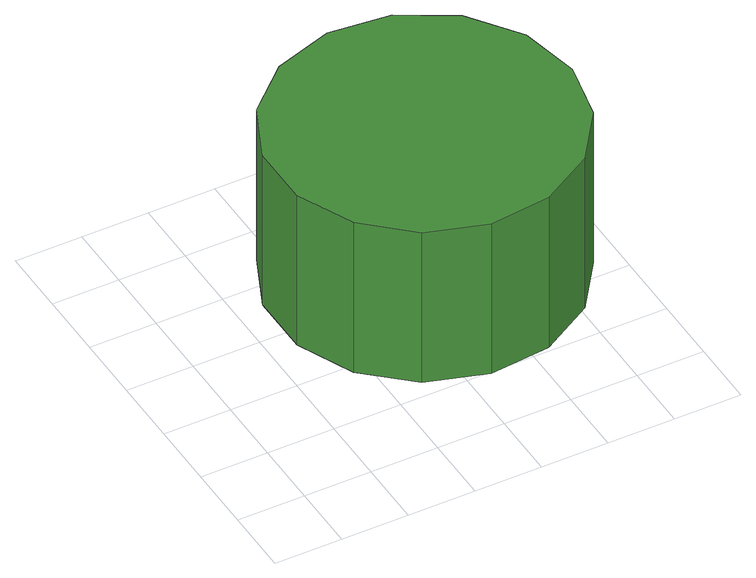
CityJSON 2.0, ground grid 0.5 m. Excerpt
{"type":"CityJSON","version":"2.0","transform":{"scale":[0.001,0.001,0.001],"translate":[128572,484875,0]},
"CityObjects":{
"tree1":{"type":"SolitaryVegetationObject","attributes":{"function":"something"},"geometry":[{"type":"MultiSurface","lod":"1","boundaries":[[[0,1,2,3,4,5,6,7,8,9,10,11,12,13,14]],[[15,16,17,18,19,20,21,22,23,24,25,26,27,28,29]],[[0,29,28,1]],[[1,28,27,2]],[[2,27,26,3]],[[3,26,25,4]],[[4,25,24,5]],[[5,24,23,6]],[[6,23,22,7]],[[7,22,21,8]],[[8,21,20,9]],[[9,20,19,10]],[[10,19,18,11]],[[11,18,17,12]],[[12,17,16,13]],[[13,16,15,14]],[[14,15,29,0]]]}]}
},
"vertices":[
[2900,1591,1688],[2804,2043,1688],[2533,2417,1688],[2132,2648,1688],[1673,2697,1688],[1233,2554,1688],[889,2245,1688],[701,1822,1688],[701,1360,1688],[889,938,1688],[1233,628,1688],[1673,485,1688],[2132,534,1688],[2533,765,1688],[2804,1139,1688],[2804,1139,398],[2533,765,398],[2132,534,398],[1673,485,398],[1233,628,398],[889,938,398],[701,1360,398],[701,1822,398],[889,2245,398],[1233,2554,398],[1673,2697,398],[2132,2648,398],[2533,2417,398],[2804,2043,398],[2900,1591,398]
]}
